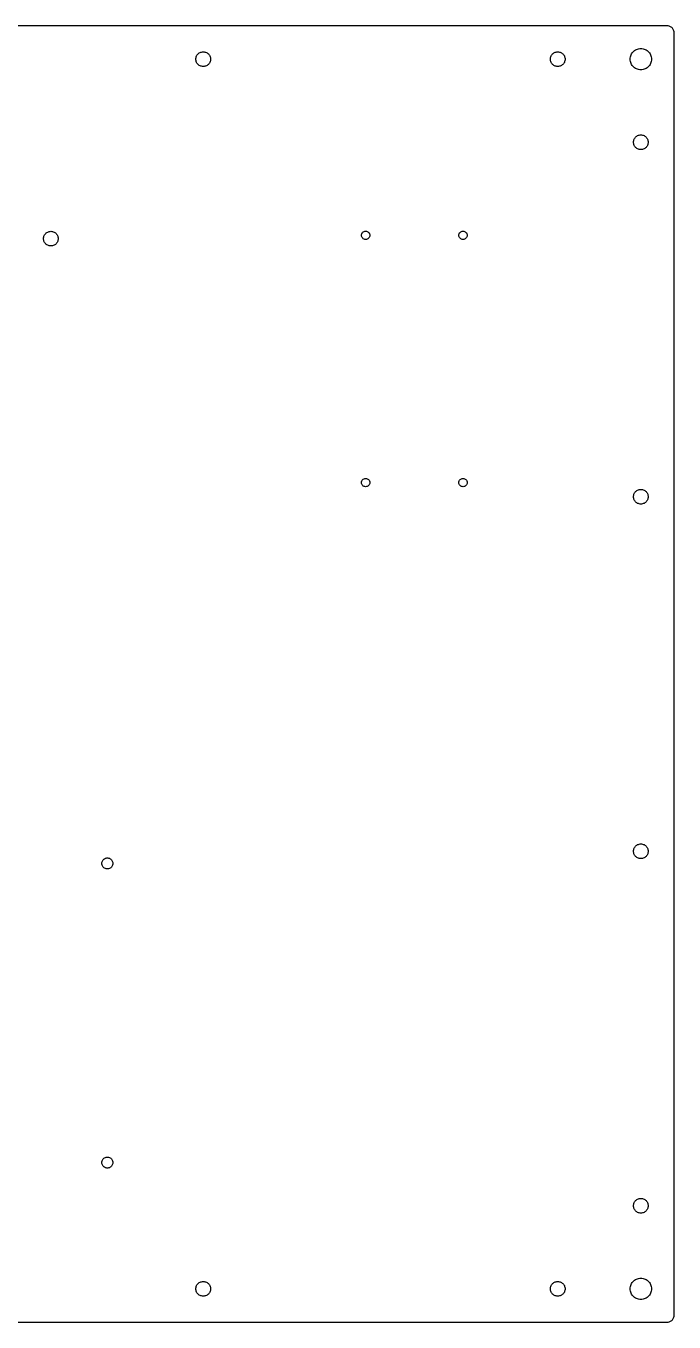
# Model space of a CAD drawing. Header units: metres. Extents: x -195 to 195, y -195 to 195.
# Drawn here: x 0 to 195, y -195 to 195 of the extents above; entities that cross this region are included whole.
import ezdxf

# ---------------------------------------------------------------- set-up
doc = ezdxf.new("R2010")
doc.units = ezdxf.units.M

msp = doc.modelspace()

# ---------------------------------------------------------------- linework, layer by layer
for p, q in [((193, 195), (-193, 195)), ((193.241, 194.985), (193, 195)), ((193.479, 194.942), (193.241, 194.985)), ((193.709, 194.87), (193.479, 194.942)), ((193.929, 194.771), (193.709, 194.87)), ((194.136, 194.646), (193.929, 194.771)), ((194.326, 194.497), (194.136, 194.646)), ((194.497, 194.326), (194.326, 194.497)), ((194.646, 194.136), (194.497, 194.326)), ((194.771, 193.929), (194.646, 194.136)), ((194.87, 193.709), (194.771, 193.929)), ((194.942, 193.479), (194.87, 193.709)), ((194.985, 193.241), (194.942, 193.479)), ((195, 193), (194.985, 193.241)), ((195, -193), (195, 193)), ((53.0866, 187.19), (53.3333, 187.203)), ((53.3333, 187.203), (53.58, 187.19)), ((159.753, 187.19), (160, 187.203)), ((160, 187.203), (160.247, 187.19)), ((182.619, 187.144), (182.856, 187.381)), ((182.856, 187.381), (183.117, 187.592)), ((183.117, 187.592), (183.398, 187.775)), ((183.398, 187.775), (183.697, 187.927)), ((183.697, 187.927), (184.01, 188.048)), ((184.01, 188.048), (184.334, 188.134)), ((184.334, 188.134), (184.665, 188.187)), ((184.665, 188.187), (185, 188.204)), ((185, 188.204), (185.335, 188.187)), ((185.335, 188.187), (185.666, 188.134)), ((185.666, 188.134), (185.99, 188.048)), ((185.99, 188.048), (186.303, 187.927)), ((186.303, 187.927), (186.602, 187.775)), ((186.602, 187.775), (186.883, 187.592)), ((186.883, 187.592), (187.144, 187.381)), ((187.144, 187.381), (187.381, 187.144)), ((51.1299, 185), (51.1437, 185.247)), ((51.1437, 184.753), (51.1299, 185)), ((51.1437, 185.247), (51.1851, 185.49)), ((51.1851, 184.51), (51.1437, 184.753)), ((51.1851, 185.49), (51.2535, 185.728)), ((51.2535, 184.272), (51.1851, 184.51)), ((51.2535, 185.728), (51.3481, 185.956)), ((51.3481, 184.044), (51.2535, 184.272)), ((51.3481, 185.956), (51.4676, 186.172)), ((51.4676, 183.828), (51.3481, 184.044)), ((51.4676, 186.172), (51.6106, 186.374)), ((51.6106, 183.626), (51.4676, 183.828)), ((51.6106, 186.374), (51.7752, 186.558)), ((51.7752, 183.442), (51.6106, 183.626)), ((51.7752, 186.558), (51.9595, 186.723)), ((51.9595, 183.277), (51.7752, 183.442)), ((51.9595, 186.723), (52.161, 186.866)), ((52.161, 186.866), (52.3773, 186.985)), ((52.3773, 186.985), (52.6056, 187.08)), ((52.6056, 187.08), (52.843, 187.148)), ((52.843, 187.148), (53.0866, 187.19)), ((53.58, 187.19), (53.8236, 187.148)), ((53.8236, 187.148), (54.0611, 187.08)), ((54.0611, 187.08), (54.2894, 186.985)), ((54.2894, 186.985), (54.5056, 186.866)), ((54.5056, 186.866), (54.7072, 186.723)), ((54.7072, 186.723), (54.8914, 186.558)), ((54.8914, 183.442), (54.7072, 183.277)), ((54.8914, 186.558), (55.0561, 186.374)), ((55.0561, 183.626), (54.8914, 183.442)), ((55.0561, 186.374), (55.1991, 186.172)), ((55.1991, 183.828), (55.0561, 183.626)), ((55.1991, 186.172), (55.3186, 185.956)), ((55.3186, 184.044), (55.1991, 183.828)), ((55.3186, 185.956), (55.4131, 185.728)), ((55.4131, 184.272), (55.3186, 184.044)), ((55.4131, 185.728), (55.4816, 185.49)), ((55.4816, 184.51), (55.4131, 184.272)), ((55.4816, 185.49), (55.5229, 185.247)), ((55.5229, 184.753), (55.4816, 184.51)), ((55.5229, 185.247), (55.5368, 185)), ((55.5368, 185), (55.5229, 184.753)), ((157.797, 185), (157.81, 185.247)), ((157.81, 184.753), (157.797, 185)), ((157.81, 185.247), (157.852, 185.49)), ((157.852, 184.51), (157.81, 184.753)), ((157.852, 185.49), (157.92, 185.728)), ((157.92, 184.272), (157.852, 184.51)), ((157.92, 185.728), (158.015, 185.956)), ((158.015, 184.044), (157.92, 184.272)), ((158.015, 185.956), (158.134, 186.172)), ((158.134, 183.828), (158.015, 184.044)), ((158.134, 186.172), (158.277, 186.374)), ((158.277, 183.626), (158.134, 183.828)), ((158.277, 186.374), (158.442, 186.558)), ((158.442, 183.442), (158.277, 183.626)), ((158.442, 186.558), (158.626, 186.723)), ((158.626, 183.277), (158.442, 183.442)), ((158.626, 186.723), (158.828, 186.866)), ((158.828, 186.866), (159.044, 186.985)), ((159.044, 186.985), (159.272, 187.08)), ((159.272, 187.08), (159.51, 187.148)), ((159.51, 187.148), (159.753, 187.19)), ((160.247, 187.19), (160.49, 187.148)), ((160.49, 187.148), (160.728, 187.08)), ((160.728, 187.08), (160.956, 186.985)), ((160.956, 186.985), (161.172, 186.866)), ((161.172, 186.866), (161.374, 186.723)), ((161.374, 186.723), (161.558, 186.558)), ((161.558, 183.442), (161.374, 183.277)), ((161.558, 186.558), (161.723, 186.374)), ((161.723, 183.626), (161.558, 183.442)), ((161.723, 186.374), (161.866, 186.172)), ((161.866, 183.828), (161.723, 183.626)), ((161.866, 186.172), (161.985, 185.956)), ((161.985, 184.044), (161.866, 183.828)), ((161.985, 185.956), (162.08, 185.728)), ((162.08, 184.272), (161.985, 184.044)), ((162.08, 185.728), (162.148, 185.49)), ((162.148, 184.51), (162.08, 184.272)), ((162.148, 185.49), (162.19, 185.247)), ((162.19, 184.753), (162.148, 184.51)), ((162.19, 185.247), (162.203, 185)), ((162.203, 185), (162.19, 184.753)), ((181.796, 185), (181.813, 185.335)), ((181.813, 184.665), (181.796, 185)), ((181.813, 185.335), (181.866, 185.666)), ((181.866, 184.334), (181.813, 184.665)), ((181.866, 185.666), (181.952, 185.99)), ((181.952, 184.01), (181.866, 184.334)), ((181.952, 185.99), (182.073, 186.303)), ((182.073, 183.697), (181.952, 184.01)), ((182.073, 186.303), (182.225, 186.602)), ((182.225, 183.398), (182.073, 183.697)), ((182.225, 186.602), (182.408, 186.883)), ((182.408, 183.117), (182.225, 183.398)), ((182.408, 186.883), (182.619, 187.144)), ((187.381, 187.144), (187.592, 186.883)), ((187.592, 186.883), (187.775, 186.602)), ((187.775, 183.398), (187.592, 183.117)), ((187.775, 186.602), (187.927, 186.303)), ((187.927, 183.697), (187.775, 183.398)), ((187.927, 186.303), (188.048, 185.99)), ((188.048, 184.01), (187.927, 183.697)), ((188.048, 185.99), (188.134, 185.666)), ((188.134, 184.334), (188.048, 184.01)), ((188.134, 185.666), (188.187, 185.335)), ((188.187, 184.665), (188.134, 184.334)), ((188.187, 185.335), (188.204, 185)), ((188.204, 185), (188.187, 184.665)), ((52.161, 183.134), (51.9595, 183.277)), ((52.3773, 183.015), (52.161, 183.134)), ((52.6056, 182.92), (52.3773, 183.015)), ((52.843, 182.852), (52.6056, 182.92)), ((53.0866, 182.81), (52.843, 182.852)), ((53.3333, 182.797), (53.0866, 182.81)), ((53.58, 182.81), (53.3333, 182.797)), ((53.8236, 182.852), (53.58, 182.81)), ((54.0611, 182.92), (53.8236, 182.852)), ((54.2894, 183.015), (54.0611, 182.92)), ((54.5056, 183.134), (54.2894, 183.015)), ((54.7072, 183.277), (54.5056, 183.134)), ((158.828, 183.134), (158.626, 183.277)), ((159.044, 183.015), (158.828, 183.134)), ((159.272, 182.92), (159.044, 183.015)), ((159.51, 182.852), (159.272, 182.92)), ((159.753, 182.81), (159.51, 182.852)), ((160, 182.797), (159.753, 182.81)), ((160.247, 182.81), (160, 182.797)), ((160.49, 182.852), (160.247, 182.81)), ((160.728, 182.92), (160.49, 182.852)), ((160.956, 183.015), (160.728, 182.92)), ((161.172, 183.134), (160.956, 183.015)), ((161.374, 183.277), (161.172, 183.134)), ((182.619, 182.856), (182.408, 183.117)), ((182.856, 182.619), (182.619, 182.856)), ((183.117, 182.408), (182.856, 182.619)), ((183.398, 182.225), (183.117, 182.408)), ((183.697, 182.073), (183.398, 182.225)), ((184.01, 181.952), (183.697, 182.073)), ((184.334, 181.866), (184.01, 181.952)), ((184.665, 181.813), (184.334, 181.866)), ((185, 181.796), (184.665, 181.813)), ((185.335, 181.813), (185, 181.796)), ((185.666, 181.866), (185.335, 181.813)), ((185.99, 181.952), (185.666, 181.866)), ((186.303, 182.073), (185.99, 181.952)), ((186.602, 182.225), (186.303, 182.073)), ((186.883, 182.408), (186.602, 182.225)), ((187.144, 182.619), (186.883, 182.408)), ((187.381, 182.856), (187.144, 182.619)), ((187.592, 183.117), (187.381, 182.856)), ((182.797, 160), (182.81, 160.247)), ((182.81, 159.753), (182.797, 160)), ((182.81, 160.247), (182.852, 160.49)), ((182.852, 160.49), (182.92, 160.728)), ((182.92, 160.728), (183.015, 160.956)), ((183.015, 160.956), (183.134, 161.172)), ((183.134, 161.172), (183.277, 161.374)), ((183.277, 161.374), (183.442, 161.558)), ((183.442, 161.558), (183.626, 161.723)), ((183.626, 161.723), (183.828, 161.866)), ((183.828, 161.866), (184.044, 161.985)), ((184.044, 161.985), (184.272, 162.08)), ((184.272, 162.08), (184.51, 162.148)), ((184.51, 162.148), (184.753, 162.19)), ((184.753, 162.19), (185, 162.203)), ((185, 162.203), (185.247, 162.19)), ((185.247, 162.19), (185.49, 162.148)), ((185.49, 162.148), (185.728, 162.08)), ((185.728, 162.08), (185.956, 161.985)), ((185.956, 161.985), (186.172, 161.866)), ((186.172, 161.866), (186.374, 161.723)), ((186.374, 161.723), (186.558, 161.558)), ((186.558, 161.558), (186.723, 161.374)), ((186.723, 161.374), (186.866, 161.172)), ((186.866, 161.172), (186.985, 160.956)), ((186.985, 160.956), (187.08, 160.728)), ((187.08, 160.728), (187.148, 160.49)), ((187.148, 160.49), (187.19, 160.247)), ((187.19, 160.247), (187.203, 160)), ((187.203, 160), (187.19, 159.753)), ((182.852, 159.51), (182.81, 159.753)), ((182.92, 159.272), (182.852, 159.51)), ((183.015, 159.044), (182.92, 159.272)), ((183.134, 158.828), (183.015, 159.044)), ((183.277, 158.626), (183.134, 158.828)), ((183.442, 158.442), (183.277, 158.626)), ((183.626, 158.277), (183.442, 158.442)), ((183.828, 158.134), (183.626, 158.277)), ((184.044, 158.015), (183.828, 158.134)), ((184.272, 157.92), (184.044, 158.015)), ((184.51, 157.852), (184.272, 157.92)), ((184.753, 157.81), (184.51, 157.852)), ((185, 157.797), (184.753, 157.81)), ((185.247, 157.81), (185, 157.797)), ((185.49, 157.852), (185.247, 157.81)), ((185.728, 157.92), (185.49, 157.852)), ((185.956, 158.015), (185.728, 157.92)), ((186.172, 158.134), (185.956, 158.015)), ((186.374, 158.277), (186.172, 158.134)), ((186.558, 158.442), (186.374, 158.277)), ((186.723, 158.626), (186.558, 158.442)), ((186.866, 158.828), (186.723, 158.626)), ((186.985, 159.044), (186.866, 158.828)), ((187.08, 159.272), (186.985, 159.044)), ((187.148, 159.51), (187.08, 159.272)), ((187.19, 159.753), (187.148, 159.51)), ((5.9419, 132.558), (6.1262, 132.723)), ((6.1262, 132.723), (6.3277, 132.866)), ((6.3277, 132.866), (6.5439, 132.985)), ((6.5439, 132.985), (6.7722, 133.08)), ((6.7722, 133.08), (7.0097, 133.148)), ((7.0097, 133.148), (7.2533, 133.19)), ((7.2533, 133.19), (7.5, 133.203)), ((7.5, 133.203), (7.7467, 133.19)), ((7.7467, 133.19), (7.9903, 133.148)), ((7.9903, 133.148), (8.2278, 133.08)), ((8.2278, 133.08), (8.456, 132.985)), ((8.456, 132.985), (8.6723, 132.866)), ((8.6723, 132.866), (8.8738, 132.723)), ((8.8738, 132.723), (9.0581, 132.558)), ((101.04, 132.481), (101.156, 132.698)), ((101.156, 132.698), (101.312, 132.888)), ((101.312, 132.888), (101.502, 133.044)), ((101.502, 133.044), (101.719, 133.16)), ((101.719, 133.16), (101.955, 133.232)), ((101.955, 133.232), (102.2, 133.256)), ((102.2, 133.256), (102.445, 133.232)), ((102.445, 133.232), (102.681, 133.16)), ((102.681, 133.16), (102.898, 133.044)), ((102.898, 133.044), (103.088, 132.888)), ((103.088, 132.888), (103.244, 132.698)), ((103.244, 132.698), (103.36, 132.481)), ((130.34, 132.481), (130.456, 132.698)), ((130.456, 132.698), (130.612, 132.888)), ((130.612, 132.888), (130.802, 133.044)), ((130.802, 133.044), (131.019, 133.16)), ((131.019, 133.16), (131.255, 133.232)), ((131.255, 133.232), (131.5, 133.256)), ((131.5, 133.256), (131.745, 133.232)), ((131.745, 133.232), (131.981, 133.16)), ((131.981, 133.16), (132.198, 133.044)), ((132.198, 133.044), (132.388, 132.888)), ((132.388, 132.888), (132.544, 132.698)), ((132.544, 132.698), (132.66, 132.481)), ((5.2965, 131), (5.3104, 131.247)), ((5.3104, 130.753), (5.2965, 131)), ((5.3104, 131.247), (5.3518, 131.49)), ((5.3518, 130.51), (5.3104, 130.753)), ((5.3518, 131.49), (5.4202, 131.728)), ((5.4202, 130.272), (5.3518, 130.51)), ((5.4202, 131.728), (5.5147, 131.956)), ((5.5147, 130.044), (5.4202, 130.272)), ((5.5147, 131.956), (5.6343, 132.172)), ((5.6343, 129.828), (5.5147, 130.044)), ((5.6343, 132.172), (5.7773, 132.374)), ((5.7773, 129.626), (5.6343, 129.828)), ((5.7773, 132.374), (5.9419, 132.558)), ((5.9419, 129.442), (5.7773, 129.626)), ((6.1262, 129.277), (5.9419, 129.442)), ((6.3277, 129.134), (6.1262, 129.277)), ((6.5439, 129.015), (6.3277, 129.134)), ((6.7722, 128.92), (6.5439, 129.015)), ((7.0097, 128.852), (6.7722, 128.92)), ((7.2533, 128.81), (7.0097, 128.852)), ((7.5, 128.797), (7.2533, 128.81)), ((7.7467, 128.81), (7.5, 128.797)), ((7.9903, 128.852), (7.7467, 128.81)), ((8.2278, 128.92), (7.9903, 128.852)), ((8.456, 129.015), (8.2278, 128.92)), ((8.6723, 129.134), (8.456, 129.015)), ((8.8738, 129.277), (8.6723, 129.134)), ((9.0581, 129.442), (8.8738, 129.277)), ((9.0581, 132.558), (9.2227, 132.374)), ((9.2227, 129.626), (9.0581, 129.442)), ((9.2227, 132.374), (9.3657, 132.172)), ((9.3657, 129.828), (9.2227, 129.626)), ((9.3657, 132.172), (9.4852, 131.956)), ((9.4852, 130.044), (9.3657, 129.828)), ((9.4852, 131.956), (9.5798, 131.728)), ((9.5798, 130.272), (9.4852, 130.044)), ((9.5798, 131.728), (9.6482, 131.49)), ((9.6482, 130.51), (9.5798, 130.272)), ((9.6482, 131.49), (9.6896, 131.247)), ((9.6896, 130.753), (9.6482, 130.51)), ((9.6896, 131.247), (9.7035, 131)), ((9.7035, 131), (9.6896, 130.753)), ((100.944, 132), (100.968, 132.245)), ((100.968, 131.755), (100.944, 132)), ((100.968, 132.245), (101.04, 132.481)), ((101.04, 131.519), (100.968, 131.755)), ((101.156, 131.302), (101.04, 131.519)), ((101.312, 131.112), (101.156, 131.302)), ((101.502, 130.956), (101.312, 131.112)), ((101.719, 130.84), (101.502, 130.956)), ((101.955, 130.768), (101.719, 130.84)), ((102.2, 130.744), (101.955, 130.768)), ((102.445, 130.768), (102.2, 130.744)), ((102.681, 130.84), (102.445, 130.768)), ((102.898, 130.956), (102.681, 130.84)), ((103.088, 131.112), (102.898, 130.956)), ((103.244, 131.302), (103.088, 131.112)), ((103.36, 131.519), (103.244, 131.302)), ((103.36, 132.481), (103.432, 132.245)), ((103.432, 131.755), (103.36, 131.519)), ((103.432, 132.245), (103.456, 132)), ((103.456, 132), (103.432, 131.755)), ((130.244, 132), (130.268, 132.245)), ((130.268, 131.755), (130.244, 132)), ((130.268, 132.245), (130.34, 132.481)), ((130.34, 131.519), (130.268, 131.755)), ((130.456, 131.302), (130.34, 131.519)), ((130.612, 131.112), (130.456, 131.302)), ((130.802, 130.956), (130.612, 131.112)), ((131.019, 130.84), (130.802, 130.956)), ((131.255, 130.768), (131.019, 130.84)), ((131.5, 130.744), (131.255, 130.768)), ((131.745, 130.768), (131.5, 130.744)), ((131.981, 130.84), (131.745, 130.768)), ((132.198, 130.956), (131.981, 130.84)), ((132.388, 131.112), (132.198, 130.956)), ((132.544, 131.302), (132.388, 131.112)), ((132.66, 131.519), (132.544, 131.302)), ((132.66, 132.481), (132.732, 132.245)), ((132.732, 131.755), (132.66, 131.519)), ((132.732, 132.245), (132.756, 132)), ((132.756, 132), (132.732, 131.755)), ((101.312, 58.4882), (101.502, 58.6444)), ((101.502, 58.6444), (101.719, 58.7604)), ((101.719, 58.7604), (101.955, 58.8319)), ((101.955, 58.8319), (102.2, 58.856)), ((102.2, 58.856), (102.445, 58.8319)), ((102.445, 58.8319), (102.681, 58.7604)), ((102.681, 58.7604), (102.898, 58.6444)), ((102.898, 58.6444), (103.088, 58.4882)), ((130.612, 58.4882), (130.802, 58.6444)), ((130.802, 58.6444), (131.019, 58.7604)), ((131.019, 58.7604), (131.255, 58.8319)), ((131.255, 58.8319), (131.5, 58.856)), ((131.5, 58.856), (131.745, 58.8319)), ((131.745, 58.8319), (131.981, 58.7604)), ((131.981, 58.7604), (132.198, 58.6444)), ((132.198, 58.6444), (132.388, 58.4882)), ((100.944, 57.6), (100.968, 57.845)), ((100.968, 57.3549), (100.944, 57.6)), ((100.968, 57.845), (101.04, 58.0807)), ((101.04, 57.1193), (100.968, 57.3549)), ((101.04, 58.0807), (101.156, 58.2978)), ((101.156, 56.9022), (101.04, 57.1193)), ((101.156, 58.2978), (101.312, 58.4882)), ((101.312, 56.7118), (101.156, 56.9022)), ((101.502, 56.5556), (101.312, 56.7118)), ((101.719, 56.4396), (101.502, 56.5556)), ((101.955, 56.3681), (101.719, 56.4396)), ((102.2, 56.3439), (101.955, 56.3681)), ((102.445, 56.3681), (102.2, 56.3439)), ((102.681, 56.4396), (102.445, 56.3681)), ((102.898, 56.5556), (102.681, 56.4396)), ((103.088, 56.7118), (102.898, 56.5556)), ((103.088, 58.4882), (103.244, 58.2978)), ((103.244, 56.9022), (103.088, 56.7118)), ((103.244, 58.2978), (103.36, 58.0807)), ((103.36, 57.1193), (103.244, 56.9022)), ((103.36, 58.0807), (103.432, 57.845)), ((103.432, 57.3549), (103.36, 57.1193)), ((103.432, 57.845), (103.456, 57.6)), ((103.456, 57.6), (103.432, 57.3549)), ((130.244, 57.6), (130.268, 57.845)), ((130.268, 57.3549), (130.244, 57.6)), ((130.268, 57.845), (130.34, 58.0807)), ((130.34, 57.1193), (130.268, 57.3549)), ((130.34, 58.0807), (130.456, 58.2978)), ((130.456, 56.9022), (130.34, 57.1193)), ((130.456, 58.2978), (130.612, 58.4882)), ((130.612, 56.7118), (130.456, 56.9022)), ((130.802, 56.5556), (130.612, 56.7118)), ((131.019, 56.4396), (130.802, 56.5556)), ((131.255, 56.3681), (131.019, 56.4396)), ((131.5, 56.3439), (131.255, 56.3681)), ((131.745, 56.3681), (131.5, 56.3439)), ((131.981, 56.4396), (131.745, 56.3681)), ((132.198, 56.5556), (131.981, 56.4396)), ((132.388, 56.7118), (132.198, 56.5556)), ((132.388, 58.4882), (132.544, 58.2978)), ((132.544, 56.9022), (132.388, 56.7118)), ((132.544, 58.2978), (132.66, 58.0807)), ((132.66, 57.1193), (132.544, 56.9022)), ((132.66, 58.0807), (132.732, 57.845)), ((132.732, 57.3549), (132.66, 57.1193)), ((132.732, 57.845), (132.756, 57.6)), ((132.756, 57.6), (132.732, 57.3549)), ((183.134, 54.5056), (183.277, 54.7072)), ((183.277, 54.7072), (183.442, 54.8914)), ((183.442, 54.8914), (183.626, 55.0561)), ((183.626, 55.0561), (183.828, 55.1991)), ((183.828, 55.1991), (184.044, 55.3186)), ((184.044, 55.3186), (184.272, 55.4131)), ((184.272, 55.4131), (184.51, 55.4816)), ((184.51, 55.4816), (184.753, 55.5229)), ((184.753, 55.5229), (185, 55.5368)), ((185, 55.5368), (185.247, 55.5229)), ((185.247, 55.5229), (185.49, 55.4816)), ((185.49, 55.4816), (185.728, 55.4131)), ((185.728, 55.4131), (185.956, 55.3186)), ((185.956, 55.3186), (186.172, 55.1991)), ((186.172, 55.1991), (186.374, 55.0561)), ((186.374, 55.0561), (186.558, 54.8914)), ((186.558, 54.8914), (186.723, 54.7072)), ((186.723, 54.7072), (186.866, 54.5056)), ((182.797, 53.3333), (182.81, 53.58)), ((182.81, 53.0866), (182.797, 53.3333)), ((182.81, 53.58), (182.852, 53.8236)), ((182.852, 52.843), (182.81, 53.0866)), ((182.852, 53.8236), (182.92, 54.0611)), ((182.92, 52.6056), (182.852, 52.843)), ((182.92, 54.0611), (183.015, 54.2894)), ((183.015, 52.3773), (182.92, 52.6056)), ((183.015, 54.2894), (183.134, 54.5056)), ((183.134, 52.161), (183.015, 52.3773)), ((183.277, 51.9595), (183.134, 52.161)), ((183.442, 51.7752), (183.277, 51.9595)), ((183.626, 51.6106), (183.442, 51.7752)), ((183.828, 51.4676), (183.626, 51.6106)), ((184.044, 51.3481), (183.828, 51.4676)), ((184.272, 51.2535), (184.044, 51.3481)), ((184.51, 51.1851), (184.272, 51.2535)), ((184.753, 51.1437), (184.51, 51.1851)), ((185, 51.1299), (184.753, 51.1437)), ((185.247, 51.1437), (185, 51.1299)), ((185.49, 51.1851), (185.247, 51.1437)), ((185.728, 51.2535), (185.49, 51.1851)), ((185.956, 51.3481), (185.728, 51.2535)), ((186.172, 51.4676), (185.956, 51.3481)), ((186.374, 51.6106), (186.172, 51.4676)), ((186.558, 51.7752), (186.374, 51.6106)), ((186.723, 51.9595), (186.558, 51.7752)), ((186.866, 52.161), (186.723, 51.9595)), ((186.866, 54.5056), (186.985, 54.2894)), ((186.985, 52.3773), (186.866, 52.161)), ((186.985, 54.2894), (187.08, 54.0611)), ((187.08, 52.6056), (186.985, 52.3773)), ((187.08, 54.0611), (187.148, 53.8236)), ((187.148, 52.843), (187.08, 52.6056)), ((187.148, 53.8236), (187.19, 53.58)), ((187.19, 53.0866), (187.148, 52.843)), ((187.19, 53.58), (187.203, 53.3333)), ((187.203, 53.3333), (187.19, 53.0866)), ((182.797, -53.3333), (182.81, -53.0866)), ((182.81, -53.58), (182.797, -53.3333)), ((182.81, -53.0866), (182.852, -52.843)), ((182.852, -53.8237), (182.81, -53.58)), ((182.852, -52.843), (182.92, -52.6056)), ((182.92, -54.0611), (182.852, -53.8237)), ((182.92, -52.6056), (183.015, -52.3773)), ((183.015, -54.2894), (182.92, -54.0611)), ((183.015, -52.3773), (183.134, -52.161)), ((183.134, -54.5057), (183.015, -54.2894)), ((183.134, -52.161), (183.277, -51.9595)), ((183.277, -54.7072), (183.134, -54.5057)), ((183.277, -51.9595), (183.442, -51.7753)), ((183.442, -51.7753), (183.626, -51.6106)), ((183.626, -51.6106), (183.828, -51.4676)), ((183.828, -51.4676), (184.044, -51.3481)), ((184.044, -51.3481), (184.272, -51.2535)), ((184.272, -51.2535), (184.51, -51.1851)), ((184.51, -51.1851), (184.753, -51.1437)), ((184.753, -51.1437), (185, -51.1299)), ((185, -51.1299), (185.247, -51.1437)), ((185.247, -51.1437), (185.49, -51.1851)), ((185.49, -51.1851), (185.728, -51.2535)), ((185.728, -51.2535), (185.956, -51.3481)), ((185.956, -51.3481), (186.172, -51.4676)), ((186.172, -51.4676), (186.374, -51.6106)), ((186.374, -51.6106), (186.558, -51.7753)), ((186.558, -51.7753), (186.723, -51.9595)), ((186.723, -51.9595), (186.866, -52.161)), ((186.866, -54.5057), (186.723, -54.7072)), ((186.866, -52.161), (186.985, -52.3773)), ((186.985, -54.2894), (186.866, -54.5057)), ((186.985, -52.3773), (187.08, -52.6056)), ((187.08, -54.0611), (186.985, -54.2894)), ((187.08, -52.6056), (187.148, -52.843)), ((187.148, -53.8237), (187.08, -54.0611)), ((187.148, -52.843), (187.19, -53.0866)), ((187.19, -53.58), (187.148, -53.8237)), ((187.19, -53.0866), (187.203, -53.3333)), ((187.203, -53.3333), (187.19, -53.58)), ((22.8454, -57), (22.8639, -56.7534)), ((22.8639, -57.2466), (22.8454, -57)), ((22.8639, -56.7534), (22.9189, -56.5123)), ((22.9189, -57.4877), (22.8639, -57.2466)), ((22.9189, -56.5123), (23.0092, -56.2821)), ((23.0092, -57.7179), (22.9189, -57.4877)), ((23.0092, -56.2821), (23.1329, -56.0679)), ((23.1329, -57.9321), (23.0092, -57.7179)), ((23.1329, -56.0679), (23.2871, -55.8746)), ((23.2871, -58.1254), (23.1329, -57.9321)), ((23.2871, -55.8746), (23.4684, -55.7064)), ((23.4684, -58.2937), (23.2871, -58.1254)), ((23.4684, -55.7064), (23.6727, -55.5671)), ((23.6727, -58.433), (23.4684, -58.2937)), ((23.6727, -55.5671), (23.8955, -55.4598)), ((23.8955, -58.5403), (23.6727, -58.433)), ((23.8955, -55.4598), (24.1318, -55.3869)), ((24.1318, -55.3869), (24.3764, -55.35)), ((24.3764, -55.35), (24.6237, -55.35)), ((24.6237, -55.35), (24.8682, -55.3869)), ((24.8682, -55.3869), (25.1045, -55.4598)), ((25.1045, -55.4598), (25.3273, -55.5671)), ((25.3273, -58.433), (25.1045, -58.5403)), ((25.3273, -55.5671), (25.5316, -55.7064)), ((25.5316, -58.2937), (25.3273, -58.433)), ((25.5316, -55.7064), (25.7129, -55.8746)), ((25.7129, -58.1254), (25.5316, -58.2937)), ((25.7129, -55.8746), (25.8671, -56.0679)), ((25.8671, -57.9321), (25.7129, -58.1254)), ((25.8671, -56.0679), (25.9908, -56.2821)), ((25.9908, -57.7179), (25.8671, -57.9321)), ((25.9908, -56.2821), (26.0811, -56.5123)), ((26.0811, -57.4877), (25.9908, -57.7179)), ((26.0811, -56.5123), (26.1362, -56.7534)), ((26.1362, -57.2466), (26.0811, -57.4877)), ((26.1362, -56.7534), (26.1546, -57)), ((26.1546, -57), (26.1362, -57.2466)), ((183.442, -54.8914), (183.277, -54.7072)), ((183.626, -55.0561), (183.442, -54.8914)), ((183.828, -55.1991), (183.626, -55.0561)), ((184.044, -55.3186), (183.828, -55.1991)), ((184.272, -55.4132), (184.044, -55.3186)), ((184.51, -55.4816), (184.272, -55.4132)), ((184.753, -55.5229), (184.51, -55.4816)), ((185, -55.5368), (184.753, -55.5229)), ((185.247, -55.5229), (185, -55.5368)), ((185.49, -55.4816), (185.247, -55.5229)), ((185.728, -55.4132), (185.49, -55.4816)), ((185.956, -55.3186), (185.728, -55.4132)), ((186.172, -55.1991), (185.956, -55.3186)), ((186.374, -55.0561), (186.172, -55.1991)), ((186.558, -54.8914), (186.374, -55.0561)), ((186.723, -54.7072), (186.558, -54.8914)), ((24.1318, -58.6132), (23.8955, -58.5403)), ((24.3764, -58.65), (24.1318, -58.6132)), ((24.6237, -58.65), (24.3764, -58.65)), ((24.8682, -58.6132), (24.6237, -58.65)), ((25.1045, -58.5403), (24.8682, -58.6132)), ((22.8454, -147), (22.8639, -146.753)), ((22.8639, -147.247), (22.8454, -147)), ((22.8639, -146.753), (22.9189, -146.512)), ((22.9189, -147.488), (22.8639, -147.247)), ((22.9189, -146.512), (23.0092, -146.282)), ((23.0092, -147.718), (22.9189, -147.488)), ((23.0092, -146.282), (23.1329, -146.068)), ((23.1329, -147.932), (23.0092, -147.718)), ((23.1329, -146.068), (23.2871, -145.875)), ((23.2871, -148.125), (23.1329, -147.932)), ((23.2871, -145.875), (23.4684, -145.706)), ((23.4684, -148.294), (23.2871, -148.125)), ((23.4684, -145.706), (23.6727, -145.567)), ((23.6727, -145.567), (23.8955, -145.46)), ((23.8955, -145.46), (24.1318, -145.387)), ((24.1318, -145.387), (24.3764, -145.35)), ((24.3764, -145.35), (24.6237, -145.35)), ((24.6237, -145.35), (24.8682, -145.387)), ((24.8682, -145.387), (25.1045, -145.46)), ((25.1045, -145.46), (25.3273, -145.567)), ((25.3273, -145.567), (25.5316, -145.706)), ((25.5316, -145.706), (25.7129, -145.875)), ((25.7129, -148.125), (25.5316, -148.294)), ((25.7129, -145.875), (25.8671, -146.068)), ((25.8671, -147.932), (25.7129, -148.125)), ((25.8671, -146.068), (25.9908, -146.282)), ((25.9908, -147.718), (25.8671, -147.932)), ((25.9908, -146.282), (26.0811, -146.512)), ((26.0811, -147.488), (25.9908, -147.718)), ((26.0811, -146.512), (26.1362, -146.753)), ((26.1362, -147.247), (26.0811, -147.488)), ((26.1362, -146.753), (26.1546, -147)), ((26.1546, -147), (26.1362, -147.247)), ((23.6727, -148.433), (23.4684, -148.294)), ((23.8955, -148.54), (23.6727, -148.433)), ((24.1318, -148.613), (23.8955, -148.54)), ((24.3764, -148.65), (24.1318, -148.613)), ((24.6237, -148.65), (24.3764, -148.65)), ((24.8682, -148.613), (24.6237, -148.65)), ((25.1045, -148.54), (24.8682, -148.613)), ((25.3273, -148.433), (25.1045, -148.54)), ((25.5316, -148.294), (25.3273, -148.433)), ((182.797, -160), (182.81, -159.753)), ((182.81, -159.753), (182.852, -159.51)), ((182.852, -159.51), (182.92, -159.272)), ((182.92, -159.272), (183.015, -159.044)), ((183.015, -159.044), (183.134, -158.828)), ((183.134, -158.828), (183.277, -158.626)), ((183.277, -158.626), (183.442, -158.442)), ((183.442, -158.442), (183.626, -158.277)), ((183.626, -158.277), (183.828, -158.134)), ((183.828, -158.134), (184.044, -158.015)), ((184.044, -158.015), (184.272, -157.92)), ((184.272, -157.92), (184.51, -157.852)), ((184.51, -157.852), (184.753, -157.81)), ((184.753, -157.81), (185, -157.797)), ((185, -157.797), (185.247, -157.81)), ((185.247, -157.81), (185.49, -157.852)), ((185.49, -157.852), (185.728, -157.92)), ((185.728, -157.92), (185.956, -158.015)), ((185.956, -158.015), (186.172, -158.134)), ((186.172, -158.134), (186.374, -158.277)), ((186.374, -158.277), (186.558, -158.442)), ((186.558, -158.442), (186.723, -158.626)), ((186.723, -158.626), (186.866, -158.828)), ((186.866, -158.828), (186.985, -159.044)), ((186.985, -159.044), (187.08, -159.272)), ((187.08, -159.272), (187.148, -159.51)), ((187.148, -159.51), (187.19, -159.753)), ((187.19, -159.753), (187.203, -160)), ((182.81, -160.247), (182.797, -160)), ((182.852, -160.49), (182.81, -160.247)), ((182.92, -160.728), (182.852, -160.49)), ((183.015, -160.956), (182.92, -160.728)), ((183.134, -161.172), (183.015, -160.956)), ((183.277, -161.374), (183.134, -161.172)), ((183.442, -161.558), (183.277, -161.374)), ((183.626, -161.723), (183.442, -161.558)), ((183.828, -161.866), (183.626, -161.723)), ((184.044, -161.985), (183.828, -161.866)), ((184.272, -162.08), (184.044, -161.985)), ((184.51, -162.148), (184.272, -162.08)), ((184.753, -162.19), (184.51, -162.148)), ((185, -162.203), (184.753, -162.19)), ((185.247, -162.19), (185, -162.203)), ((185.49, -162.148), (185.247, -162.19)), ((185.728, -162.08), (185.49, -162.148)), ((185.956, -161.985), (185.728, -162.08)), ((186.172, -161.866), (185.956, -161.985)), ((186.374, -161.723), (186.172, -161.866)), ((186.558, -161.558), (186.374, -161.723)), ((186.723, -161.374), (186.558, -161.558)), ((186.866, -161.172), (186.723, -161.374)), ((186.985, -160.956), (186.866, -161.172)), ((187.08, -160.728), (186.985, -160.956)), ((187.148, -160.49), (187.08, -160.728)), ((187.19, -160.247), (187.148, -160.49)), ((187.203, -160), (187.19, -160.247)), ((51.7752, -183.442), (51.9595, -183.277)), ((51.9595, -183.277), (52.161, -183.134)), ((52.161, -183.134), (52.3773, -183.015)), ((52.3773, -183.015), (52.6056, -182.92)), ((52.6056, -182.92), (52.843, -182.852)), ((52.843, -182.852), (53.0866, -182.81)), ((53.0866, -182.81), (53.3333, -182.797)), ((53.3333, -182.797), (53.58, -182.81)), ((53.58, -182.81), (53.8236, -182.852)), ((53.8236, -182.852), (54.0611, -182.92)), ((54.0611, -182.92), (54.2894, -183.015)), ((54.2894, -183.015), (54.5056, -183.134)), ((54.5056, -183.134), (54.7072, -183.277)), ((54.7072, -183.277), (54.8914, -183.442)), ((158.442, -183.442), (158.626, -183.277)), ((158.626, -183.277), (158.828, -183.134)), ((158.828, -183.134), (159.044, -183.015)), ((159.044, -183.015), (159.272, -182.92)), ((159.272, -182.92), (159.51, -182.852)), ((159.51, -182.852), (159.753, -182.81)), ((159.753, -182.81), (160, -182.797)), ((160, -182.797), (160.247, -182.81)), ((160.247, -182.81), (160.49, -182.852)), ((160.49, -182.852), (160.728, -182.92)), ((160.728, -182.92), (160.956, -183.015)), ((160.956, -183.015), (161.172, -183.134)), ((161.172, -183.134), (161.374, -183.277)), ((161.374, -183.277), (161.558, -183.442)), ((182.225, -183.398), (182.408, -183.117)), ((182.408, -183.117), (182.619, -182.856)), ((182.619, -182.856), (182.856, -182.619)), ((182.856, -182.619), (183.117, -182.408)), ((183.117, -182.408), (183.398, -182.225)), ((183.398, -182.225), (183.697, -182.073)), ((183.697, -182.073), (184.01, -181.952)), ((184.01, -181.952), (184.334, -181.866)), ((184.334, -181.866), (184.665, -181.813)), ((184.665, -181.813), (185, -181.796)), ((185, -181.796), (185.335, -181.813)), ((185.335, -181.813), (185.666, -181.866)), ((185.666, -181.866), (185.99, -181.952)), ((185.99, -181.952), (186.303, -182.073)), ((186.303, -182.073), (186.602, -182.225)), ((186.602, -182.225), (186.883, -182.408)), ((186.883, -182.408), (187.144, -182.619)), ((187.144, -182.619), (187.381, -182.856)), ((187.381, -182.856), (187.592, -183.117)), ((187.592, -183.117), (187.775, -183.398)), ((51.1299, -185), (51.1437, -184.753)), ((51.1437, -185.247), (51.1299, -185)), ((51.1437, -184.753), (51.1851, -184.51)), ((51.1851, -185.49), (51.1437, -185.247)), ((51.1851, -184.51), (51.2535, -184.272)), ((51.2535, -185.728), (51.1851, -185.49)), ((51.2535, -184.272), (51.3481, -184.044)), ((51.3481, -185.956), (51.2535, -185.728)), ((51.3481, -184.044), (51.4676, -183.828)), ((51.4676, -186.172), (51.3481, -185.956)), ((51.4676, -183.828), (51.6106, -183.626)), ((51.6106, -186.374), (51.4676, -186.172)), ((51.6106, -183.626), (51.7752, -183.442)), ((51.7752, -186.558), (51.6106, -186.374)), ((51.9595, -186.723), (51.7752, -186.558)), ((52.161, -186.866), (51.9595, -186.723)), ((52.3773, -186.985), (52.161, -186.866)), ((52.6056, -187.08), (52.3773, -186.985)), ((52.843, -187.148), (52.6056, -187.08)), ((53.0866, -187.19), (52.843, -187.148)), ((53.3333, -187.203), (53.0866, -187.19)), ((53.58, -187.19), (53.3333, -187.203)), ((53.8236, -187.148), (53.58, -187.19)), ((54.0611, -187.08), (53.8236, -187.148)), ((54.2894, -186.985), (54.0611, -187.08)), ((54.5056, -186.866), (54.2894, -186.985)), ((54.7072, -186.723), (54.5056, -186.866)), ((54.8914, -186.558), (54.7072, -186.723)), ((54.8914, -183.442), (55.0561, -183.626)), ((55.0561, -186.374), (54.8914, -186.558)), ((55.0561, -183.626), (55.1991, -183.828)), ((55.1991, -186.172), (55.0561, -186.374)), ((55.1991, -183.828), (55.3186, -184.044)), ((55.3186, -185.956), (55.1991, -186.172)), ((55.3186, -184.044), (55.4131, -184.272)), ((55.4131, -185.728), (55.3186, -185.956)), ((55.4131, -184.272), (55.4816, -184.51)), ((55.4816, -185.49), (55.4131, -185.728)), ((55.4816, -184.51), (55.5229, -184.753)), ((55.5229, -185.247), (55.4816, -185.49)), ((55.5229, -184.753), (55.5368, -185)), ((55.5368, -185), (55.5229, -185.247)), ((157.797, -185), (157.81, -184.753)), ((157.81, -185.247), (157.797, -185)), ((157.81, -184.753), (157.852, -184.51)), ((157.852, -185.49), (157.81, -185.247)), ((157.852, -184.51), (157.92, -184.272)), ((157.92, -185.728), (157.852, -185.49)), ((157.92, -184.272), (158.015, -184.044)), ((158.015, -185.956), (157.92, -185.728)), ((158.015, -184.044), (158.134, -183.828)), ((158.134, -186.172), (158.015, -185.956)), ((158.134, -183.828), (158.277, -183.626)), ((158.277, -186.374), (158.134, -186.172)), ((158.277, -183.626), (158.442, -183.442)), ((158.442, -186.558), (158.277, -186.374)), ((158.626, -186.723), (158.442, -186.558)), ((158.828, -186.866), (158.626, -186.723)), ((159.044, -186.985), (158.828, -186.866)), ((159.272, -187.08), (159.044, -186.985)), ((159.51, -187.148), (159.272, -187.08)), ((159.753, -187.19), (159.51, -187.148)), ((160, -187.203), (159.753, -187.19)), ((160.247, -187.19), (160, -187.203)), ((160.49, -187.148), (160.247, -187.19)), ((160.728, -187.08), (160.49, -187.148)), ((160.956, -186.985), (160.728, -187.08)), ((161.172, -186.866), (160.956, -186.985)), ((161.374, -186.723), (161.172, -186.866)), ((161.558, -186.558), (161.374, -186.723)), ((161.558, -183.442), (161.723, -183.626)), ((161.723, -186.374), (161.558, -186.558)), ((161.723, -183.626), (161.866, -183.828)), ((161.866, -186.172), (161.723, -186.374)), ((161.866, -183.828), (161.985, -184.044)), ((161.985, -185.956), (161.866, -186.172)), ((161.985, -184.044), (162.08, -184.272)), ((162.08, -185.728), (161.985, -185.956)), ((162.08, -184.272), (162.148, -184.51)), ((162.148, -185.49), (162.08, -185.728)), ((162.148, -184.51), (162.19, -184.753)), ((162.19, -185.247), (162.148, -185.49)), ((162.19, -184.753), (162.203, -185)), ((162.203, -185), (162.19, -185.247)), ((181.796, -185), (181.813, -184.665)), ((181.813, -185.335), (181.796, -185)), ((181.813, -184.665), (181.866, -184.334)), ((181.866, -185.666), (181.813, -185.335)), ((181.866, -184.334), (181.952, -184.01)), ((181.952, -185.99), (181.866, -185.666)), ((181.952, -184.01), (182.073, -183.697)), ((182.073, -186.303), (181.952, -185.99)), ((182.073, -183.697), (182.225, -183.398)), ((182.225, -186.602), (182.073, -186.303)), ((182.408, -186.883), (182.225, -186.602)), ((182.619, -187.144), (182.408, -186.883)), ((182.856, -187.381), (182.619, -187.144)), ((187.381, -187.144), (187.144, -187.381)), ((187.592, -186.883), (187.381, -187.144)), ((187.775, -186.602), (187.592, -186.883)), ((187.775, -183.398), (187.927, -183.697)), ((187.927, -186.303), (187.775, -186.602)), ((187.927, -183.697), (188.048, -184.01)), ((188.048, -185.99), (187.927, -186.303)), ((188.048, -184.01), (188.134, -184.334)), ((188.134, -185.666), (188.048, -185.99)), ((188.134, -184.334), (188.187, -184.665)), ((188.187, -185.335), (188.134, -185.666)), ((188.187, -184.665), (188.204, -185)), ((188.204, -185), (188.187, -185.335)), ((183.117, -187.592), (182.856, -187.381)), ((183.398, -187.775), (183.117, -187.592)), ((183.697, -187.927), (183.398, -187.775)), ((184.01, -188.048), (183.697, -187.927)), ((184.334, -188.134), (184.01, -188.048)), ((184.665, -188.187), (184.334, -188.134)), ((185, -188.204), (184.665, -188.187)), ((185.335, -188.187), (185, -188.204)), ((185.666, -188.134), (185.335, -188.187)), ((185.99, -188.048), (185.666, -188.134)), ((186.303, -187.927), (185.99, -188.048)), ((186.602, -187.775), (186.303, -187.927)), ((186.883, -187.592), (186.602, -187.775)), ((187.144, -187.381), (186.883, -187.592)), ((-193, -195), (193, -195)), ((193, -195), (193.241, -194.985)), ((193.241, -194.985), (193.479, -194.942)), ((193.479, -194.942), (193.709, -194.87)), ((193.709, -194.87), (193.929, -194.771)), ((193.929, -194.771), (194.136, -194.646)), ((194.136, -194.646), (194.326, -194.497)), ((194.326, -194.497), (194.497, -194.326)), ((194.497, -194.326), (194.646, -194.136)), ((194.646, -194.136), (194.771, -193.929)), ((194.771, -193.929), (194.87, -193.709)), ((194.87, -193.709), (194.942, -193.479)), ((194.942, -193.479), (194.985, -193.241)), ((194.985, -193.241), (195, -193))]:
    msp.add_line(p, q)

doc.saveas('drawing.dxf')
